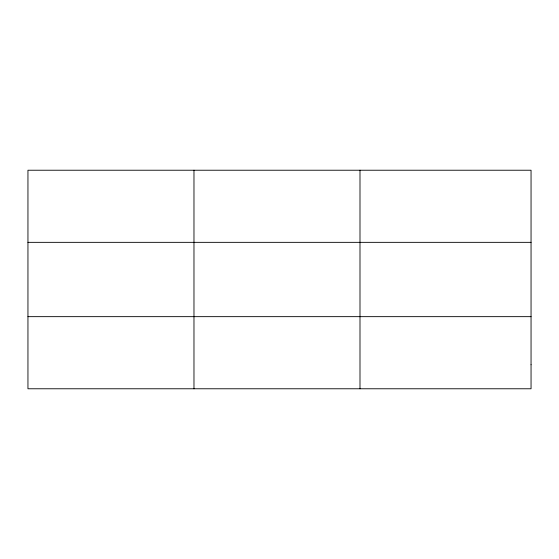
<?xml version="1.0" encoding="UTF-8"?>
<svg xmlns="http://www.w3.org/2000/svg" width="559" height="559" viewBox="0 0 559 559"><rect width="100%" height="100%" fill="white"/><g stroke="black" fill="none" stroke-linecap="round" stroke-linejoin="round"><path stroke-width="0.84" d="M193.973 170.229L193.973 388.771M359.996 170.229L359.996 388.771M27.95 242.347L531.05 242.347M27.95 316.653L531.05 316.653M531.05 364.734L531.05 388.771L27.95 388.771L27.95 170.229L531.05 170.229L531.05 364.734"/></g></svg>
